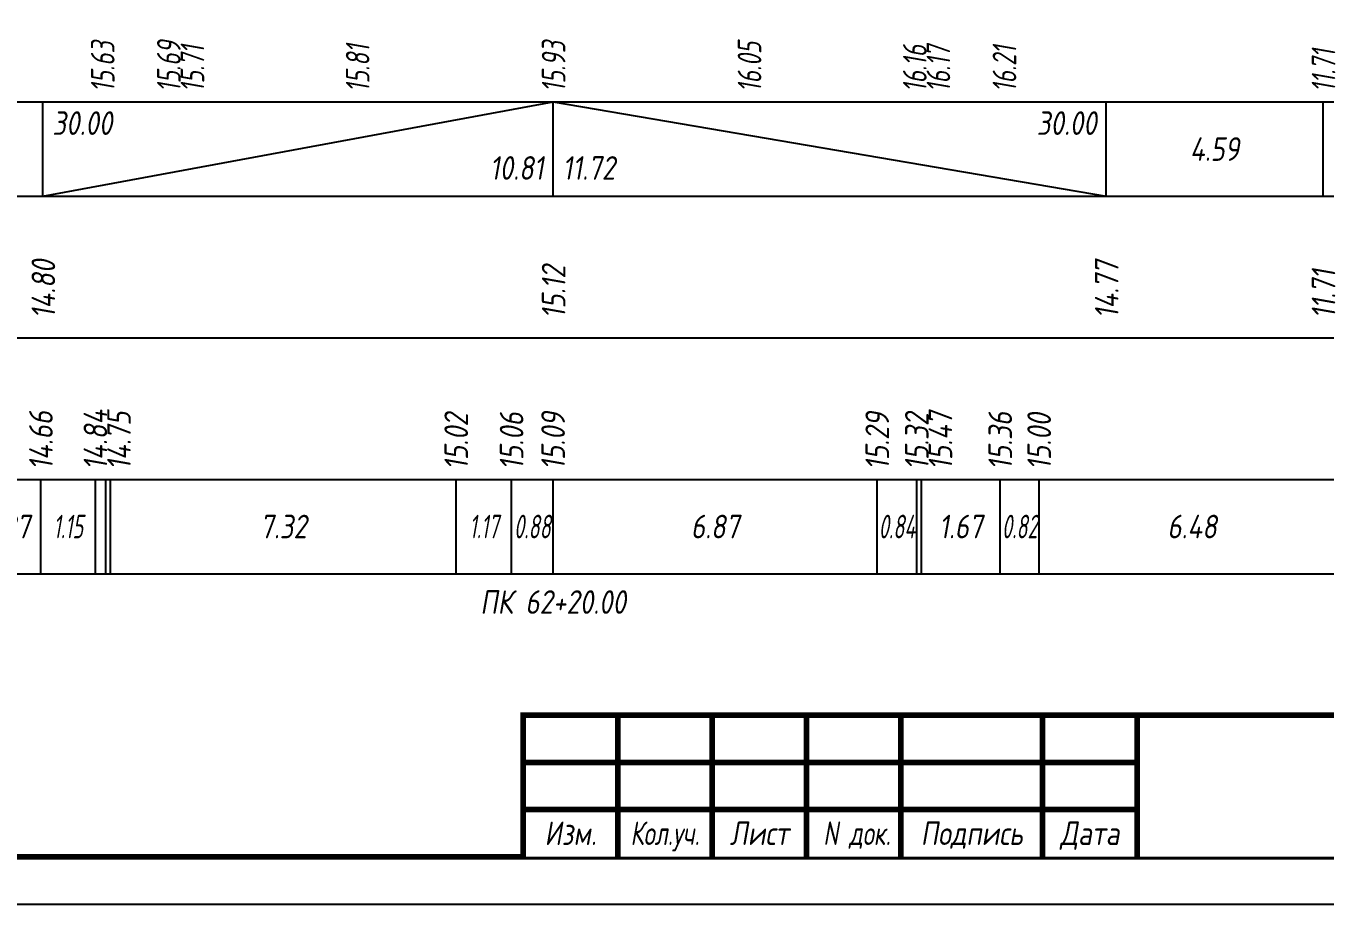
# Model space of a CAD drawing. Extents: x -717 to 1451, y -133302 to 233.
# Drawn here: x 147.3 to 285, y -97997.4 to -97904.4 of the extents above; entities that cross this region are included whole.
import ezdxf
from ezdxf.enums import TextEntityAlignment as Align

# ---------------------------------------------------------------- set-up
doc = ezdxf.new("R2010")
doc.units = 0
for name, color, linetype in [('Зарамочное оформление', 7, 'Continuous'), ('Код_510', 7, 'Continuous'), ('Код_514', 1, 'Continuous'), ('Код_516', 1, 'Continuous'), ('Подписи поперечников', 7, 'Continuous'), ('Таблица', 7, 'Continuous')]:
    doc.layers.add(name, color=color, linetype=linetype)
doc.styles.add('М', font='romand.shx', dxfattribs={"width": 0.8, "oblique": 10, "height": 2.5})

# ---------------------------------------------------------------- blocks, each defined once
blk = doc.blocks.new('Штамп')
at = {"linetype": 'Continuous'}
blk.add_wipeout([(199.95, -411.25), (384.95, -411.25), (384.95, -426.25), (199.95, -426.25)], dxfattribs=at).dxf.layer = 'Зарамочное оформление'
at = {"layer": 'Зарамочное оформление', "linetype": 'Continuous', "lineweight": -3, "const_width": 0.6, "flags": 128}
for points in [[(199.95, -426.25), (199.95, -411.25), (384.95, -411.25)], [(209.95, -411.25), (209.95, -426.25)], [(219.95, -411.25), (219.95, -426.25)], [(229.95, -411.25), (229.95, -426.25)], [(239.95, -411.25), (239.95, -426.25)], [(254.95, -411.25), (254.95, -426.25)], [(264.95, -411.25), (264.95, -426.25)], [(199.95, -416.25), (264.95, -416.25)], [(199.95, -421.25), (264.95, -421.25)]]:
    blk.add_lwpolyline(points, dxfattribs=at)
at = {"layer": 'Зарамочное оформление', "linetype": 'Continuous', "style": 'М', "oblique": 10}
for s, width, p in [('Изм.', 0.8, (204.95, -423.75)), ('Кол.уч.', 0.7, (214.95, -423.75)), ('Лист', 0.8, (224.95, -423.75)), ('N док.', 0.7, (235.28, -423.75)), ('Подпись', 0.8, (247.45, -423.75)), ('Дата', 0.8, (259.95, -423.75))]:
    blk.add_text(s, height=2.5, dxfattribs=dict(at, width=width)).set_placement(p, align=Align.MIDDLE_CENTER)
blk = doc.blocks.new('шифр')
blk.add_blockref('Штамп', (0, -97626))

msp = doc.modelspace()

# ---------------------------------------------------------------- linework, layer by layer
at = {"flags": 128}
msp.add_lwpolyline([(-30.054, -97997.421), (389.946, -97997.421), (389.946, -97700.421), (-30.054, -97700.421)], close=True, dxfattribs=at)
at = {"const_width": 0.6, "flags": 128}
msp.add_lwpolyline([(-10.054, -97992.421), (384.946, -97992.421), (384.946, -97705.421), (-10.054, -97705.421)], close=True, dxfattribs=at)
at = {"layer": 'Код_510'}
for p, q in [((148.867, -97962.421), (148.867, -97952.421)), ((154.634, -97962.421), (154.634, -97952.421)), ((155.75, -97962.421), (155.75, -97952.421)), ((156.25, -97962.421), (156.25, -97952.421)), ((192.847, -97962.421), (192.847, -97952.421)), ((198.712, -97962.421), (198.712, -97952.421)), ((203.107, -97962.421), (203.107, -97952.421)), ((237.437, -97962.421), (237.437, -97952.421)), ((241.625, -97962.421), (241.625, -97952.421)), ((242.125, -97962.421), (242.125, -97952.421)), ((250.462, -97962.421), (250.462, -97952.421)), ((254.586, -97962.421), (254.586, -97952.421))]:
    msp.add_line(p, q, dxfattribs=at)
at = {"layer": 'Код_516'}
for p, q in [((149.07, -97922.421), (149.07, -97912.421)), ((149.07, -97922.421), (203.107, -97912.421)), ((203.107, -97922.421), (203.107, -97912.421)), ((203.107, -97912.421), (261.683, -97922.421)), ((261.683, -97922.421), (261.683, -97912.421)), ((284.645, -97922.421), (284.645, -97912.421))]:
    msp.add_line(p, q, dxfattribs=at)
at = {"layer": 'Таблица'}
for p, q in [((80, -97912.421), (309.699, -97912.421)), ((79.946, -97922.421), (309.645, -97922.421)), ((79.946, -97937.421), (309.645, -97937.421)), ((79.946, -97952.421), (309.645, -97952.421)), ((79.946, -97962.421), (309.645, -97962.421))]:
    msp.add_line(p, q, dxfattribs=at)

# ---------------------------------------------------------------- texts
at = {"layer": 'Код_510', "style": 'М', "oblique": 10, "width": 0.8}
for s, p in [('14.66', (148.867, -97951.421)), ('14.84', (154.634, -97951.421)), ('14.75', (157.134, -97951.421)), ('15.02', (192.847, -97951.421)), ('15.06', (198.712, -97951.421)), ('15.09', (203.107, -97951.421)), ('15.29', (237.437, -97951.421)), ('15.32', (241.625, -97951.421)), ('15.47', (244.125, -97951.421)), ('15.36', (250.462, -97951.421)), ('15.00', (254.586, -97951.421))]:
    msp.add_text(s, height=2.5, rotation=90, dxfattribs=at).set_placement(p, align=Align.MIDDLE_LEFT)
at = {"layer": 'Код_510', "style": 'М', "oblique": 10}
for s, width, p in [('1.37', 0.8, (145.445, -97957.421)), ('1.15', 0.6, (151.751, -97957.421)), ('7.32', 0.8, (174.548, -97957.421)), ('1.17', 0.6, (195.78, -97957.421)), ('0.88', 0.6, (200.91, -97957.421)), ('6.87', 0.8, (220.272, -97957.421)), ('0.84', 0.6, (239.531, -97957.421)), ('1.67', 0.8, (246.294, -97957.421)), ('0.82', 0.6, (252.524, -97957.421)), ('6.48', 0.8, (270.785, -97957.421))]:
    msp.add_text(s, height=2.5, dxfattribs=dict(at, width=width)).set_placement(p, align=Align.MIDDLE_CENTER)
at = {"layer": 'Код_514', "style": 'М', "oblique": 10, "width": 0.7}
for s, p in [('15.63', (155.411, -97911.382)), ('15.69', (162.411, -97911.382)), ('15.71', (164.911, -97911.382)), ('15.81', (182.411, -97911.382)), ('15.93', (203.161, -97911.382)), ('16.05', (223.911, -97911.382)), ('16.17', (243.911, -97911.382)), ('16.21', (250.911, -97911.382)), ('16.16', (241.411, -97911.382)), ('11.71', (284.699, -97911.382))]:
    msp.add_text(s, height=2.5, rotation=90, dxfattribs=at).set_placement(p, align=Align.MIDDLE_LEFT)
at = {"layer": 'Код_516', "style": 'М', "oblique": 10, "width": 0.8}
msp.add_text('30.00', height=2.5, dxfattribs=at).set_placement((150.07, -97913.421), align=Align.TOP_LEFT)
msp.add_text('30.00', height=2.5, dxfattribs=at).set_placement((260.683, -97913.421), align=Align.TOP_RIGHT)
msp.add_text('4.59', height=2.5, dxfattribs=at).set_placement((273.164, -97917.421), align=Align.MIDDLE_CENTER)
msp.add_text('10.81', height=2.5, dxfattribs=at).set_placement((202.107, -97921.421), align=Align.BOTTOM_RIGHT)
msp.add_text('11.72', height=2.5, dxfattribs=at).set_placement((204.107, -97921.421), align=Align.BOTTOM_LEFT)
for s, p in [('14.80', (149.125, -97935.371)), ('15.12', (203.161, -97935.371)), ('14.77', (261.737, -97935.371)), ('11.71', (284.699, -97935.371))]:
    msp.add_text(s, height=2.5, rotation=90, dxfattribs=at).set_placement(p, align=Align.MIDDLE_LEFT)
at = {"layer": 'Подписи поперечников', "style": 'М', "oblique": 10, "width": 0.8}
msp.add_text('ПК 62+20.00', height=2.5, dxfattribs=at).set_placement((203.107, -97967.421), align=Align.BOTTOM_CENTER)

# ---------------------------------------------------------------- next in the draw order: block references
msp.add_blockref('шифр', (0, 59.829))

doc.saveas('drawing.dxf')
